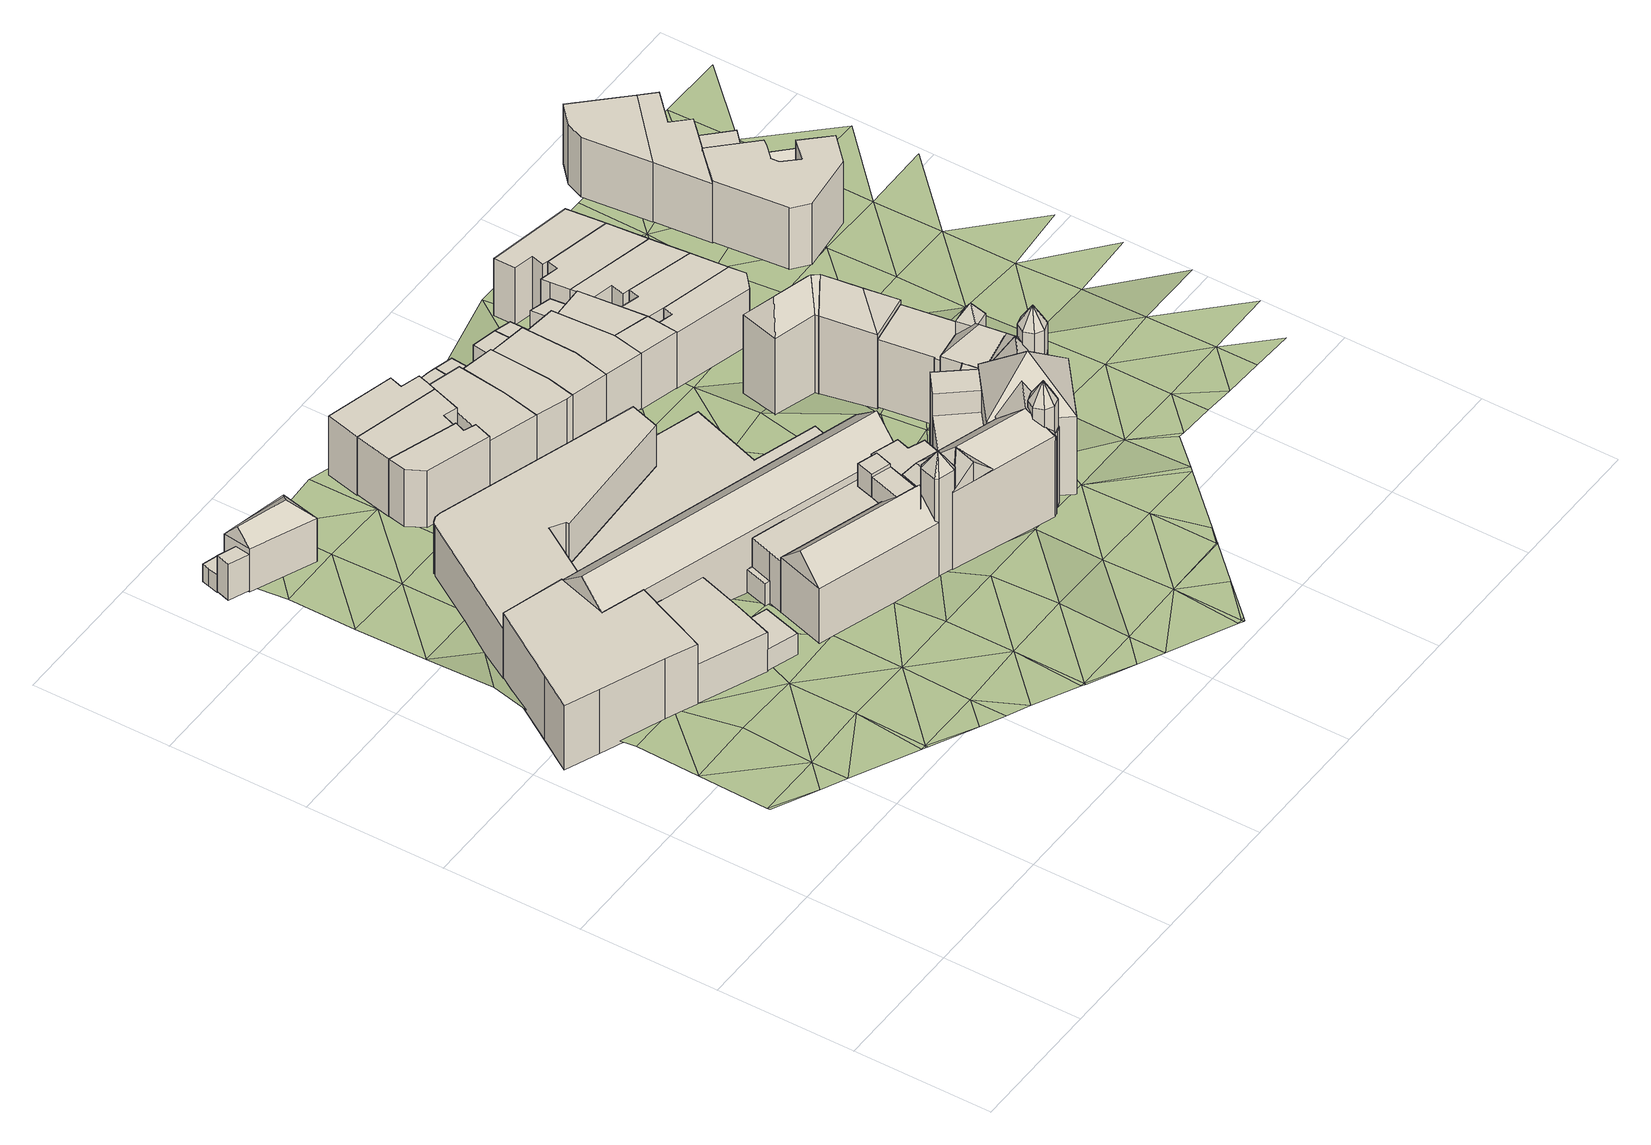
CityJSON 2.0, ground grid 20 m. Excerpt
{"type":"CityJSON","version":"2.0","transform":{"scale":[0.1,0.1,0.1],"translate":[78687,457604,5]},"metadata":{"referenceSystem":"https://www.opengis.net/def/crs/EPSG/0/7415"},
"CityObjects":{
"building1":{"type":"Building","children":["building1-1","building1-2","building1-3"]},
"building1-1":{"type":"BuildingPart","attributes":{"roofType":"1130","AbsoluteEavesHeight":14.44,"AbsoluteRidgeHeight":16.82,"RelativeEavesHeight":7.26,"RelativeRidgeHeight":9.64},"parents":["building1"],"geometry":[{"type":"Solid","lod":"2","boundaries":[[[[0,1,2,3]],[[1,4,5,2]],[[4,6,7,5]],[[6,0,3,7]],[[4,1,8]],[[0,6,9]],[[1,0,9,8]],[[6,4,8,9]],[[3,2,5,7]]]]}]},
"building1-2":{"type":"BuildingPart","attributes":{"roofType":"1000","AbsoluteEavesHeight":13.53,"AbsoluteRidgeHeight":13.53,"RelativeEavesHeight":6.08,"RelativeRidgeHeight":6.08},"parents":["building1"],"geometry":[{"type":"Solid","lod":"2","boundaries":[[[[10,11,12,13]],[[11,14,15,12]],[[14,16,17,15]],[[16,10,13,17]],[[16,14,11,10]],[[13,12,15,17]]]]}]},
"building1-3":{"type":"BuildingPart","attributes":{"roofType":"1000","AbsoluteEavesHeight":10.23,"AbsoluteRidgeHeight":10.23,"RelativeEavesHeight":2.91,"RelativeRidgeHeight":2.91},"parents":["building1"],"geometry":[{"type":"Solid","lod":"2","boundaries":[[[[18,19,20,21]],[[19,22,23,20]],[[22,24,25,23]],[[24,26,27,25]],[[26,18,21,27]],[[26,24,22,19,18]],[[21,20,23,25,27]]]]}]},
"building2":{"type":"Building","attributes":{"roofType":"1000","AbsoluteEavesHeight":12.28,"AbsoluteRidgeHeight":12.28,"RelativeEavesHeight":3.46,"RelativeRidgeHeight":3.46},"geometry":[{"type":"Solid","lod":"2","boundaries":[[[[28,29,30,31]],[[29,32,33,30]],[[32,34,35,33]],[[34,28,31,35]],[[34,32,29,28]],[[31,30,33,35]]]]}]},
"building3":{"type":"Building","children":["building3-1","building3-2","building3-3","building3-4","building3-5","building3-6","building3-7","building3-8","building3-9","building3-10","building3-11","building3-12","building3-13","building3-14","building3-15","building3-16","building3-17","building3-18","building3-19"]},
"building3-1":{"type":"BuildingPart","attributes":{"roofType":"1000","AbsoluteEavesHeight":8.95,"AbsoluteRidgeHeight":8.95,"RelativeEavesHeight":3.26,"RelativeRidgeHeight":3.26},"parents":["building3"],"geometry":[{"type":"Solid","lod":"2","boundaries":[[[[36,37,38,39]],[[37,40,41,38]],[[40,42,43,41]],[[42,44,45,43]],[[44,46,47,45]],[[46,48,49,47]],[[48,50,51,49]],[[50,52,53,51]],[[52,54,55,53]],[[54,56,57,55]],[[56,58,59,57]],[[58,60,61,59]],[[60,36,39,61]],[[60,58,56,54,52,50,48,46,44,42,40,37,36]],[[39,38,41,43,45,47,49,51,53,55,57,59,61]]]]}]},
"building3-2":{"type":"BuildingPart","attributes":{"roofType":"1030","AbsoluteEavesHeight":18.35,"AbsoluteRidgeHeight":21.8,"RelativeEavesHeight":11.68,"RelativeRidgeHeight":15.13},"parents":["building3"],"geometry":[{"type":"Solid","lod":"2","boundaries":[[[[62,63,64,65]],[[63,66,67,64]],[[66,68,69,67]],[[68,62,65,69]],[[66,63,70]],[[62,68,71]],[[63,62,71,70]],[[68,66,70,71]],[[65,64,67,69]]]]}]},
"building3-3":{"type":"BuildingPart","attributes":{"roofType":"1000","AbsoluteEavesHeight":15.75,"AbsoluteRidgeHeight":15.75,"RelativeEavesHeight":8.93,"RelativeRidgeHeight":8.93},"parents":["building3"],"geometry":[{"type":"Solid","lod":"2","boundaries":[[[[72,73,74,75]],[[73,76,77,74]],[[76,78,79,77]],[[78,80,81,79]],[[80,82,83,81]],[[82,84,85,83]],[[84,86,87,85]],[[86,88,89,87]],[[88,90,91,89]],[[90,92,93,91]],[[92,94,95,93]],[[94,72,75,95]],[[94,92,90,88,86,84,82,80,78,76,73,72]],[[75,74,77,79,81,83,85,87,89,91,93,95]]]]}]},
"building3-4":{"type":"BuildingPart","attributes":{"roofType":"1130","AbsoluteEavesHeight":21.45,"AbsoluteRidgeHeight":24.61,"RelativeEavesHeight":13.7,"RelativeRidgeHeight":16.86},"parents":["building3"],"geometry":[{"type":"Solid","lod":"2","boundaries":[[[[96,97,98,99]],[[97,100,101,98]],[[100,102,103,101]],[[102,96,99,103]],[[100,97,104]],[[96,102,105]],[[97,96,105,104]],[[102,100,104,105]],[[99,98,101,103]]]]}]},
"building3-5":{"type":"BuildingPart","attributes":{"roofType":"1000","AbsoluteEavesHeight":20.84,"AbsoluteRidgeHeight":20.84,"RelativeEavesHeight":12.61,"RelativeRidgeHeight":12.61},"parents":["building3"],"geometry":[{"type":"Solid","lod":"2","boundaries":[[[[106,107,108,109]],[[107,110,111,108]],[[110,112,113,111]],[[112,106,109,113]],[[112,110,107,106]],[[109,108,111,113]]]]}]},
"building3-6":{"type":"BuildingPart","attributes":{"roofType":"1000","AbsoluteEavesHeight":18.55,"AbsoluteRidgeHeight":18.55,"RelativeEavesHeight":10.77,"RelativeRidgeHeight":10.77},"parents":["building3"],"geometry":[{"type":"Solid","lod":"2","boundaries":[[[[114,115,116,117]],[[115,118,119,116]],[[118,120,121,119]],[[120,122,123,121]],[[122,124,125,123]],[[124,126,127,125]],[[126,128,129,127]],[[128,130,131,129]],[[130,114,117,131]],[[130,128,126,124,122,120,118,115,114]],[[117,116,119,121,123,125,127,129,131]]]]}]},
"building3-7":{"type":"BuildingPart","attributes":{"roofType":"1000","AbsoluteEavesHeight":15.15,"AbsoluteRidgeHeight":15.15,"RelativeEavesHeight":6.6,"RelativeRidgeHeight":6.6},"parents":["building3"],"geometry":[{"type":"Solid","lod":"2","boundaries":[[[[132,133,134,135]],[[133,136,137,134]],[[136,138,139,137]],[[138,140,141,139]],[[140,132,135,141]],[[140,138,136,133,132]],[[135,134,137,139,141]]]]}]},
"building3-8":{"type":"BuildingPart","attributes":{"roofType":"1000","AbsoluteEavesHeight":20.84,"AbsoluteRidgeHeight":20.84,"RelativeEavesHeight":12.69,"RelativeRidgeHeight":12.69},"parents":["building3"],"geometry":[{"type":"Solid","lod":"2","boundaries":[[[[142,143,144,145]],[[143,146,147,144]],[[146,148,149,147]],[[148,150,151,149]],[[150,152,153,151]],[[152,106,109,153]],[[106,142,145,109]],[[106,152,150,148,146,143,142]],[[145,144,147,149,151,153,109]]]]}]},
"building3-9":{"type":"BuildingPart","attributes":{"roofType":"1070","AbsoluteEavesHeight":24.86,"AbsoluteRidgeHeight":27.74,"RelativeEavesHeight":16.54,"RelativeRidgeHeight":19.43},"parents":["building3"],"geometry":[{"type":"Solid","lod":"2","boundaries":[[[[154,155,156,157]],[[155,158,159,156]],[[158,160,161,159]],[[160,162,163,161]],[[162,164,165,163]],[[164,166,167,165]],[[166,168,169,167]],[[168,154,157,169]],[[155,154,170]],[[158,155,170]],[[160,158,170]],[[162,160,170]],[[164,162,170]],[[166,164,170]],[[168,166,170]],[[154,168,170]],[[157,156,159,161,163,165,167,169]]]]}]},
"building3-10":{"type":"BuildingPart","attributes":{"roofType":"1010","AbsoluteEavesHeight":23.56,"AbsoluteRidgeHeight":24.61,"RelativeEavesHeight":2.11,"RelativeRidgeHeight":3.16},"parents":["building3"],"geometry":[{"type":"Solid","lod":"2","boundaries":[[[[171,172,173]],[[171,104,174,172]],[[104,173,174]],[[104,171,173]],[[173,172,174]]]]}]},
"building3-11":{"type":"BuildingPart","attributes":{"roofType":"1000","AbsoluteEavesHeight":16.2,"AbsoluteRidgeHeight":16.2,"RelativeEavesHeight":8.31,"RelativeRidgeHeight":8.31},"parents":["building3"],"geometry":[{"type":"Solid","lod":"2","boundaries":[[[[175,176,177,178]],[[176,179,180,177]],[[179,181,182,180]],[[181,183,184,182]],[[183,185,186,184]],[[185,187,188,186]],[[187,175,178,188]],[[187,185,183,181,179,176,175]],[[178,177,180,182,184,186,188]]]]}]},
"building3-12":{"type":"BuildingPart","attributes":{"roofType":"1010","AbsoluteEavesHeight":23.56,"AbsoluteRidgeHeight":24.61,"RelativeEavesHeight":2.11,"RelativeRidgeHeight":3.16},"parents":["building3"],"geometry":[{"type":"Solid","lod":"2","boundaries":[[[[104,171,172,174]],[[171,97,172]],[[104,174,97]],[[97,171,104]],[[174,172,97]]]]}]},
"building3-13":{"type":"BuildingPart","attributes":{"roofType":"1000","AbsoluteEavesHeight":17.1,"AbsoluteRidgeHeight":17.1,"RelativeEavesHeight":10.95,"RelativeRidgeHeight":10.95},"parents":["building3"],"geometry":[{"type":"Solid","lod":"2","boundaries":[[[[189,190,191,192]],[[190,193,194,191]],[[193,195,196,194]],[[195,197,198,196]],[[197,199,200,198]],[[199,201,202,200]],[[201,203,204,202]],[[203,189,192,204]],[[203,201,199,197,195,193,190,189]],[[192,191,194,196,198,200,202,204]]]]}]},
"building3-14":{"type":"BuildingPart","attributes":{"roofType":"1000","AbsoluteEavesHeight":12.34,"AbsoluteRidgeHeight":12.34,"RelativeEavesHeight":3.79,"RelativeRidgeHeight":3.79},"parents":["building3"],"geometry":[{"type":"Solid","lod":"2","boundaries":[[[[205,206,207,208]],[[206,209,210,207]],[[209,211,212,210]],[[211,205,208,212]],[[211,209,206,205]],[[208,207,210,212]]]]}]},
"building3-15":{"type":"BuildingPart","attributes":{"roofType":"1000","AbsoluteEavesHeight":20.89,"AbsoluteRidgeHeight":20.89,"RelativeEavesHeight":14.61,"RelativeRidgeHeight":14.61},"parents":["building3"],"geometry":[{"type":"Solid","lod":"2","boundaries":[[[[213,214,215,216]],[[214,217,218,215]],[[217,219,220,218]],[[219,213,216,220]],[[219,217,214,213]],[[216,215,218,220]]]]}]},
"building3-16":{"type":"BuildingPart","attributes":{"roofType":"1000","AbsoluteEavesHeight":20.5,"AbsoluteRidgeHeight":20.5,"RelativeEavesHeight":13.58,"RelativeRidgeHeight":13.58},"parents":["building3"],"geometry":[{"type":"Solid","lod":"2","boundaries":[[[[221,222,223,224]],[[222,225,226,223]],[[225,227,228,226]],[[227,221,224,228]],[[227,225,222,221]],[[224,223,226,228]]]]}]},
"building3-17":{"type":"BuildingPart","attributes":{"roofType":"1010","AbsoluteEavesHeight":21.07,"AbsoluteRidgeHeight":21.45,"RelativeEavesHeight":13.62,"RelativeRidgeHeight":14},"parents":["building3"],"geometry":[{"type":"Solid","lod":"2","boundaries":[[[[100,229,230,231]],[[229,232,233,230]],[[232,234,235,233]],[[234,100,231,235]],[[234,232,229,100]],[[231,230,233,235]]]]}]},
"building3-18":{"type":"BuildingPart","attributes":{"roofType":"1000","AbsoluteEavesHeight":20.02,"AbsoluteRidgeHeight":20.02,"RelativeEavesHeight":13.87,"RelativeRidgeHeight":13.87},"parents":["building3"],"geometry":[{"type":"Solid","lod":"2","boundaries":[[[[236,237,196,238]],[[237,239,240,196]],[[239,241,242,240]],[[241,243,244,242]],[[243,245,246,244]],[[245,236,238,246]],[[245,243,241,239,237,236]],[[238,196,240,242,244,246]]]]}]},
"building3-19":{"type":"BuildingPart","attributes":{"roofType":"1030","AbsoluteEavesHeight":17.74,"AbsoluteRidgeHeight":21.35,"RelativeEavesHeight":10.37,"RelativeRidgeHeight":13.98},"parents":["building3"],"geometry":[{"type":"Solid","lod":"2","boundaries":[[[[247,248,249,250]],[[248,251,252,249]],[[251,253,254,252]],[[253,247,250,254]],[[251,248,255]],[[247,253,256]],[[248,247,256,255]],[[253,251,255,256]],[[250,249,252,254]]]]}]},
"building4":{"type":"Building","attributes":{"roofType":"1000","AbsoluteEavesHeight":16.8,"AbsoluteRidgeHeight":16.8,"RelativeEavesHeight":9.54,"RelativeRidgeHeight":9.54},"geometry":[{"type":"Solid","lod":"2","boundaries":[[[[257,258,259,260]],[[258,261,262,259]],[[261,263,264,262]],[[263,265,266,264]],[[265,267,268,266]],[[267,269,270,268]],[[269,271,272,270]],[[271,257,260,272]],[[271,269,267,265,263,261,258,257]],[[260,259,262,264,266,268,270,272]]]]}]},
"building5":{"type":"Building","attributes":{"roofType":"1000","AbsoluteEavesHeight":16.8,"AbsoluteRidgeHeight":16.8,"RelativeEavesHeight":9.61,"RelativeRidgeHeight":9.61},"geometry":[{"type":"Solid","lod":"2","boundaries":[[[[273,274,275,276]],[[274,269,277,275]],[[269,267,278,277]],[[267,279,280,278]],[[279,281,282,280]],[[281,273,276,282]],[[281,279,267,269,274,273]],[[276,275,277,278,280,282]]]]}]},
"building6":{"type":"Building","attributes":{"roofType":"1000","AbsoluteEavesHeight":16.8,"AbsoluteRidgeHeight":16.8,"RelativeEavesHeight":9.76,"RelativeRidgeHeight":9.76},"geometry":[{"type":"Solid","lod":"2","boundaries":[[[[283,284,285,286]],[[284,287,288,285]],[[287,281,289,288]],[[281,279,290,289]],[[279,291,292,290]],[[291,293,294,292]],[[293,283,286,294]],[[293,291,279,281,287,284,283]],[[286,285,288,289,290,292,294]]]]}]},
"building7":{"type":"Building","children":["building7-1","building7-2"]},
"building7-1":{"type":"BuildingPart","attributes":{"roofType":"1000","AbsoluteEavesHeight":16.12,"AbsoluteRidgeHeight":16.12,"RelativeEavesHeight":9.03,"RelativeRidgeHeight":9.03},"parents":["building7"],"geometry":[{"type":"Solid","lod":"2","boundaries":[[[[295,296,297,298]],[[296,299,300,297]],[[299,301,302,300]],[[301,303,304,302]],[[303,295,298,304]],[[303,301,299,296,295]],[[298,297,300,302,304]]]]}]},
"building7-2":{"type":"BuildingPart","attributes":{"roofType":"1000","AbsoluteEavesHeight":13.43,"AbsoluteRidgeHeight":13.43,"RelativeEavesHeight":6.68,"RelativeRidgeHeight":6.68},"parents":["building7"],"geometry":[{"type":"Solid","lod":"2","boundaries":[[[[305,306,307,308]],[[306,309,310,307]],[[309,311,312,310]],[[311,313,314,312]],[[313,305,308,314]],[[313,311,309,306,305]],[[308,307,310,312,314]]]]}]},
"building8":{"type":"Building","children":["building8-1","building8-2"]},
"building8-1":{"type":"BuildingPart","attributes":{"roofType":"1000","AbsoluteEavesHeight":16.12,"AbsoluteRidgeHeight":16.12,"RelativeEavesHeight":9.08,"RelativeRidgeHeight":9.08},"parents":["building8"],"geometry":[{"type":"Solid","lod":"2","boundaries":[[[[315,316,317,318]],[[316,319,320,317]],[[319,296,321,320]],[[296,295,322,321]],[[295,323,324,322]],[[323,325,326,324]],[[325,327,328,326]],[[327,315,318,328]],[[327,325,323,295,296,319,316,315]],[[318,317,320,321,322,324,326,328]]]]}]},
"building8-2":{"type":"BuildingPart","attributes":{"roofType":"1010","AbsoluteEavesHeight":13.43,"AbsoluteRidgeHeight":13.43,"RelativeEavesHeight":6.7,"RelativeRidgeHeight":6.7},"parents":["building8"],"geometry":[{"type":"Solid","lod":"2","boundaries":[[[[329,311,330,331]],[[311,332,333,330]],[[332,334,335,333]],[[334,329,331,335]],[[334,332,311,329]],[[331,330,333,335]]]]}]},
"building9":{"type":"Building","children":["building9-1","building9-2"]},
"building9-1":{"type":"BuildingPart","attributes":{"roofType":"1000","AbsoluteEavesHeight":16.12,"AbsoluteRidgeHeight":16.12,"RelativeEavesHeight":9.12,"RelativeRidgeHeight":9.12},"parents":["building9"],"geometry":[{"type":"Solid","lod":"2","boundaries":[[[[336,337,338,339]],[[337,340,341,338]],[[340,316,317,341]],[[316,315,318,317]],[[315,327,328,318]],[[327,336,339,328]],[[327,315,316,340,337,336]],[[339,338,341,317,318,328]]]]}]},
"building9-2":{"type":"BuildingPart","attributes":{"roofType":"1000","AbsoluteEavesHeight":13.4,"AbsoluteRidgeHeight":13.4,"RelativeEavesHeight":6.64,"RelativeRidgeHeight":6.64},"parents":["building9"],"geometry":[{"type":"Solid","lod":"2","boundaries":[[[[342,343,344,345]],[[343,346,347,344]],[[346,348,349,347]],[[348,342,345,349]],[[348,346,343,342]],[[345,344,347,349]]]]}]},
"building10":{"type":"Building","children":["building10-1","building10-2"]},
"building10-1":{"type":"BuildingPart","attributes":{"roofType":"1000","AbsoluteEavesHeight":16.12,"AbsoluteRidgeHeight":16.12,"RelativeEavesHeight":9.23,"RelativeRidgeHeight":9.23},"parents":["building10"],"geometry":[{"type":"Solid","lod":"2","boundaries":[[[[350,351,352,353]],[[351,340,354,352]],[[340,337,355,354]],[[337,356,357,355]],[[356,358,359,357]],[[358,350,353,359]],[[358,356,337,340,351,350]],[[353,352,354,355,357,359]]]]}]},
"building10-2":{"type":"BuildingPart","attributes":{"roofType":"1000","AbsoluteEavesHeight":13.4,"AbsoluteRidgeHeight":13.4,"RelativeEavesHeight":6.6,"RelativeRidgeHeight":6.6},"parents":["building10"],"geometry":[{"type":"Solid","lod":"2","boundaries":[[[[348,360,361,349]],[[360,362,363,361]],[[362,364,365,363]],[[364,366,367,365]],[[366,348,349,367]],[[366,364,362,360,348]],[[349,361,363,365,367]]]]}]},
"building11":{"type":"Building","children":["building11-1","building11-2","building11-3"]},
"building11-1":{"type":"BuildingPart","attributes":{"roofType":"1010","AbsoluteEavesHeight":16.12,"AbsoluteRidgeHeight":16.12,"RelativeEavesHeight":9.44,"RelativeRidgeHeight":9.44},"parents":["building11"],"geometry":[{"type":"Solid","lod":"2","boundaries":[[[[368,369,370,371]],[[369,350,372,370]],[[350,373,374,372]],[[373,368,371,374]],[[373,350,369,368]],[[371,370,372,374]]]]}]},
"building11-2":{"type":"BuildingPart","attributes":{"roofType":"1000","AbsoluteEavesHeight":13.16,"AbsoluteRidgeHeight":13.16,"RelativeEavesHeight":6.49,"RelativeRidgeHeight":6.49},"parents":["building11"],"geometry":[{"type":"Solid","lod":"2","boundaries":[[[[375,376,377,371]],[[376,378,379,377]],[[378,380,381,379]],[[380,375,371,381]],[[380,378,376,375]],[[371,377,379,381]]]]}]},
"building11-3":{"type":"BuildingPart","attributes":{"roofType":"1010","AbsoluteEavesHeight":16.12,"AbsoluteRidgeHeight":16.12,"RelativeEavesHeight":9.4,"RelativeRidgeHeight":9.4},"parents":["building11"],"geometry":[{"type":"Solid","lod":"2","boundaries":[[[[382,351,383,384]],[[351,350,372,383]],[[350,369,370,372]],[[369,382,384,370]],[[369,350,351,382]],[[384,383,372,370]]]]}]},
"building12":{"type":"Building","children":["building12-1","building12-2","building12-3","building12-4","building12-5","building12-6","building12-7","building12-8","building12-9","building12-10","building12-11","building12-12","building12-13","building12-14","building12-15","building12-16","building12-17","building12-18","building12-19","building12-20"]},
"building12-1":{"type":"BuildingPart","attributes":{"roofType":"1000","AbsoluteEavesHeight":18.96,"AbsoluteRidgeHeight":18.96,"RelativeEavesHeight":11.24,"RelativeRidgeHeight":11.24},"parents":["building12"],"geometry":[{"type":"Solid","lod":"2","boundaries":[[[[385,386,387,388]],[[386,389,390,387]],[[389,391,392,390]],[[391,393,394,392]],[[393,395,396,394]],[[395,385,388,396]],[[395,393,391,389,386,385]],[[388,387,390,392,394,396]]]]}]},
"building12-2":{"type":"BuildingPart","attributes":{"roofType":"1000","AbsoluteEavesHeight":19.75,"AbsoluteRidgeHeight":19.75,"RelativeEavesHeight":11.88,"RelativeRidgeHeight":11.88},"parents":["building12"],"geometry":[{"type":"Solid","lod":"2","boundaries":[[[[397,398,399,400]],[[398,401,402,399]],[[401,397,400,402]],[[401,398,397]],[[400,399,402]]]]}]},
"building12-3":{"type":"BuildingPart","attributes":{"roofType":"1000","AbsoluteEavesHeight":20.04,"AbsoluteRidgeHeight":20.04,"RelativeEavesHeight":12.15,"RelativeRidgeHeight":12.15},"parents":["building12"],"geometry":[{"type":"Solid","lod":"2","boundaries":[[[[403,404,405,406]],[[404,407,408,405]],[[407,409,410,408]],[[409,403,406,410]],[[409,407,404,403]],[[406,405,408,410]]]]}]},
"building12-4":{"type":"BuildingPart","attributes":{"roofType":"1000","AbsoluteEavesHeight":16.44,"AbsoluteRidgeHeight":16.44,"RelativeEavesHeight":8.5,"RelativeRidgeHeight":8.5},"parents":["building12"],"geometry":[{"type":"Solid","lod":"2","boundaries":[[[[411,412,413,180]],[[412,414,406,413]],[[414,415,410,406]],[[415,411,180,410]],[[415,414,412,411]],[[180,413,406,410]]]]}]},
"building12-5":{"type":"BuildingPart","attributes":{"roofType":"1120","AbsoluteEavesHeight":20.84,"AbsoluteRidgeHeight":27.31,"RelativeEavesHeight":13.06,"RelativeRidgeHeight":19.53},"parents":["building12"],"geometry":[{"type":"Solid","lod":"2","boundaries":[[[[416,417,418,419]],[[417,420,421,418]],[[420,422,423,421]],[[422,416,419,423]],[[417,416,424]],[[420,417,424]],[[422,420,424]],[[416,422,424]],[[419,418,421,423]]]]}]},
"building12-6":{"type":"BuildingPart","attributes":{"roofType":"1070","AbsoluteEavesHeight":25.59,"AbsoluteRidgeHeight":28.6,"RelativeEavesHeight":4.75,"RelativeRidgeHeight":7.75},"parents":["building12"],"geometry":[{"type":"Solid","lod":"2","boundaries":[[[[425,426,427,428]],[[426,429,430,427]],[[429,431,432,430]],[[431,433,434,432]],[[433,435,436,434]],[[435,437,438,436]],[[437,439,440,438]],[[439,425,428,440]],[[426,425,441]],[[429,426,441]],[[431,429,441]],[[433,431,441]],[[435,433,441]],[[437,435,441]],[[439,437,441]],[[425,439,441]],[[428,427,430,432,434,436,438,440]]]]}]},
"building12-7":{"type":"BuildingPart","attributes":{"roofType":"1130","AbsoluteEavesHeight":19.75,"AbsoluteRidgeHeight":23.35,"RelativeEavesHeight":12.1,"RelativeRidgeHeight":15.7},"parents":["building12"],"geometry":[{"type":"Solid","lod":"2","boundaries":[[[[442,443,444,445]],[[443,446,447,444]],[[446,448,449,447]],[[448,442,445,449]],[[446,443,450]],[[442,448,451]],[[443,442,451,450]],[[448,446,450,451]],[[445,444,447,449]]]]}]},
"building12-8":{"type":"BuildingPart","attributes":{"roofType":"1130","AbsoluteEavesHeight":21.45,"AbsoluteRidgeHeight":24.61,"RelativeEavesHeight":13.38,"RelativeRidgeHeight":16.54},"parents":["building12"],"geometry":[{"type":"Solid","lod":"2","boundaries":[[[[102,452,453,454]],[[452,455,456,453]],[[455,96,457,456]],[[96,102,454,457]],[[455,452,458]],[[102,96,105]],[[452,102,105,458]],[[96,455,458,105]],[[454,453,456,457]]]]}]},
"building12-9":{"type":"BuildingPart","attributes":{"roofType":"1070","AbsoluteEavesHeight":25.39,"AbsoluteRidgeHeight":28.6,"RelativeEavesHeight":4.54,"RelativeRidgeHeight":7.75},"parents":["building12"],"geometry":[{"type":"Solid","lod":"2","boundaries":[[[[459,460,461,462]],[[460,463,464,461]],[[463,465,466,464]],[[465,467,468,466]],[[467,469,470,468]],[[469,471,472,470]],[[471,473,474,472]],[[473,459,462,474]],[[460,459,475]],[[463,460,475]],[[465,463,475]],[[467,465,475]],[[469,467,475]],[[471,469,475]],[[473,471,475]],[[459,473,475]],[[462,461,464,466,468,470,472,474]]]]}]},
"building12-10":{"type":"BuildingPart","attributes":{"roofType":"1010","AbsoluteEavesHeight":22.55,"AbsoluteRidgeHeight":24.57,"RelativeEavesHeight":2.81,"RelativeRidgeHeight":4.82},"parents":["building12"],"geometry":[{"type":"Solid","lod":"2","boundaries":[[[[397,476,477,478]],[[476,479,480,477]],[[479,397,478,480]],[[479,476,397]],[[478,477,480]]]]}]},
"building12-11":{"type":"BuildingPart","attributes":{"roofType":"1010","AbsoluteEavesHeight":22.96,"AbsoluteRidgeHeight":24.57,"RelativeEavesHeight":3.21,"RelativeRidgeHeight":4.82},"parents":["building12"],"geometry":[{"type":"Solid","lod":"2","boundaries":[[[[479,481,482,483]],[[481,397,484,482]],[[397,479,483,484]],[[397,481,479]],[[483,482,484]]]]}]},
"building12-12":{"type":"BuildingPart","attributes":{"roofType":"1000","AbsoluteEavesHeight":10.9,"AbsoluteRidgeHeight":10.9,"RelativeEavesHeight":3.07,"RelativeRidgeHeight":3.07},"parents":["building12"],"geometry":[{"type":"Solid","lod":"2","boundaries":[[[[485,486,487,488]],[[486,489,490,487]],[[489,491,492,490]],[[491,493,494,492]],[[493,495,496,494]],[[495,485,488,496]],[[495,493,491,489,486,485]],[[488,487,490,492,494,496]]]]}]},
"building12-13":{"type":"BuildingPart","attributes":{"roofType":"1130","AbsoluteEavesHeight":19.71,"AbsoluteRidgeHeight":23.24,"RelativeEavesHeight":13,"RelativeRidgeHeight":16.53},"parents":["building12"],"geometry":[{"type":"Solid","lod":"2","boundaries":[[[[497,498,499,500]],[[498,501,502,499]],[[501,503,504,502]],[[503,497,500,504]],[[501,498,505]],[[497,503,506]],[[498,497,506,505]],[[503,501,505,506]],[[500,499,502,504]]]]}]},
"building12-14":{"type":"BuildingPart","attributes":{"roofType":"1120","AbsoluteEavesHeight":21.87,"AbsoluteRidgeHeight":24.3,"RelativeEavesHeight":2.13,"RelativeRidgeHeight":4.55},"parents":["building12"],"geometry":[{"type":"Solid","lod":"2","boundaries":[[[[507,508,509,510]],[[508,511,446,509]],[[511,512,513,446]],[[512,507,510,513]],[[508,507,514]],[[511,508,514]],[[512,511,514]],[[507,512,514]],[[510,509,446,513]]]]}]},
"building12-15":{"type":"BuildingPart","attributes":{"roofType":"1130","AbsoluteEavesHeight":19.71,"AbsoluteRidgeHeight":23.24,"RelativeEavesHeight":13,"RelativeRidgeHeight":16.53},"parents":["building12"],"geometry":[{"type":"Solid","lod":"2","boundaries":[[[[515,516,517,518]],[[516,519,520,517]],[[519,521,522,520]],[[521,515,518,522]],[[519,516,523]],[[515,521,524]],[[516,515,524,523]],[[521,519,523,524]],[[518,517,520,522]]]]}]},
"building12-16":{"type":"BuildingPart","attributes":{"roofType":"1010","AbsoluteEavesHeight":23.76,"AbsoluteRidgeHeight":24.57,"RelativeEavesHeight":1.53,"RelativeRidgeHeight":2.34},"parents":["building12"],"geometry":[{"type":"Solid","lod":"2","boundaries":[[[[476,451,525,526]],[[451,479,527,525]],[[479,476,526,527]],[[479,451,476]],[[526,525,527]]]]}]},
"building12-17":{"type":"BuildingPart","attributes":{"roofType":"1010","AbsoluteEavesHeight":22.92,"AbsoluteRidgeHeight":24.57,"RelativeEavesHeight":2.08,"RelativeRidgeHeight":3.72},"parents":["building12"],"geometry":[{"type":"Solid","lod":"2","boundaries":[[[[479,451,528,483]],[[451,529,528]],[[479,483,529]],[[529,451,479]],[[483,528,529]]]]}]},
"building12-18":{"type":"BuildingPart","attributes":{"roofType":"1010","AbsoluteEavesHeight":23.33,"AbsoluteRidgeHeight":24.57,"RelativeEavesHeight":2.48,"RelativeRidgeHeight":3.72},"parents":["building12"],"geometry":[{"type":"Solid","lod":"2","boundaries":[[[[481,482,529]],[[481,479,483,482]],[[479,529,483]],[[479,481,529]],[[529,482,483]]]]}]},
"building12-19":{"type":"BuildingPart","attributes":{"roofType":"1000","AbsoluteEavesHeight":20.84,"AbsoluteRidgeHeight":20.84,"RelativeEavesHeight":13.15,"RelativeRidgeHeight":13.15},"parents":["building12"],"geometry":[{"type":"Solid","lod":"2","boundaries":[[[[530,531,532,533]],[[531,534,535,532]],[[534,536,537,535]],[[536,538,539,537]],[[538,540,541,539]],[[540,436,542,541]],[[436,543,544,542]],[[543,545,546,544]],[[545,530,533,546]],[[545,543,436,540,538,536,534,531,530]],[[533,532,535,537,539,541,542,544,546]]]]}]},
"building12-20":{"type":"BuildingPart","attributes":{"roofType":"1030","AbsoluteEavesHeight":19.71,"AbsoluteRidgeHeight":23.24,"RelativeEavesHeight":13,"RelativeRidgeHeight":16.53},"parents":["building12"],"geometry":[{"type":"Solid","lod":"2","boundaries":[[[[503,515,518,504]],[[515,521,522,518]],[[521,497,500,522]],[[497,503,504,500]],[[521,515,524]],[[503,497,506]],[[515,503,506,524]],[[497,521,524,506]],[[504,518,522,500]]]]}]},
"building13":{"type":"Building","attributes":{"roofType":"1000","AbsoluteEavesHeight":15.9,"AbsoluteRidgeHeight":15.9,"RelativeEavesHeight":9.28,"RelativeRidgeHeight":9.28},"geometry":[{"type":"Solid","lod":"2","boundaries":[[[[547,548,549,550]],[[548,551,552,549]],[[551,553,554,552]],[[553,555,556,554]],[[555,557,558,556]],[[557,559,560,558]],[[559,547,550,560]],[[559,557,555,553,551,548,547]],[[550,549,552,554,556,558,560]]]]}]},
"building14":{"type":"Building","attributes":{"roofType":"1000","AbsoluteEavesHeight":15.9,"AbsoluteRidgeHeight":15.9,"RelativeEavesHeight":9.35,"RelativeRidgeHeight":9.35},"geometry":[{"type":"Solid","lod":"2","boundaries":[[[[559,557,558,560]],[[557,561,562,558]],[[561,563,564,562]],[[563,565,566,564]],[[565,567,568,566]],[[567,569,570,568]],[[569,559,560,570]],[[569,567,565,563,561,557,559]],[[560,558,562,564,566,568,570]]]]}]},
"building15":{"type":"Building","attributes":{"roofType":"1000","AbsoluteEavesHeight":15.9,"AbsoluteRidgeHeight":15.9,"RelativeEavesHeight":9.4,"RelativeRidgeHeight":9.4},"geometry":[{"type":"Solid","lod":"2","boundaries":[[[[569,567,571,572]],[[567,573,574,571]],[[573,575,576,574]],[[575,577,578,576]],[[577,579,580,578]],[[579,581,582,580]],[[581,569,572,582]],[[581,579,577,575,573,567,569]],[[572,571,574,576,578,580,582]]]]}]},
"building16":{"type":"Building","attributes":{"roofType":"1000","AbsoluteEavesHeight":15.9,"AbsoluteRidgeHeight":15.9,"RelativeEavesHeight":9.45,"RelativeRidgeHeight":9.45},"geometry":[{"type":"Solid","lod":"2","boundaries":[[[[581,579,580,582]],[[579,583,584,580]],[[583,585,586,584]],[[585,587,588,586]],[[587,589,590,588]],[[589,591,592,590]],[[591,581,582,592]],[[591,589,587,585,583,579,581]],[[582,580,584,586,588,590,592]]]]}]},
"building17":{"type":"Building","attributes":{"roofType":"1000","AbsoluteEavesHeight":15.9,"AbsoluteRidgeHeight":15.9,"RelativeEavesHeight":9.47,"RelativeRidgeHeight":9.47},"geometry":[{"type":"Solid","lod":"2","boundaries":[[[[591,589,593,594]],[[589,595,596,593]],[[595,597,598,596]],[[597,599,600,598]],[[599,601,602,600]],[[601,603,604,602]],[[603,591,594,604]],[[603,601,599,597,595,589,591]],[[594,593,596,598,600,602,604]]]]}]},
"building18":{"type":"Building","children":["building18-1","building18-2","building18-3"]},
"building18-1":{"type":"BuildingPart","attributes":{"roofType":"1000","AbsoluteEavesHeight":7.09,"AbsoluteRidgeHeight":7.09,"RelativeEavesHeight":0.616,"RelativeRidgeHeight":0.616},"parents":["building18"],"geometry":[{"type":"Solid","lod":"2","boundaries":[[[[605,606,607,608]],[[606,609,610,607]],[[609,611,612,610]],[[611,605,608,612]],[[611,609,606,605]],[[608,607,610,612]]]]}]},
"building18-2":{"type":"BuildingPart","attributes":{"roofType":"1000","AbsoluteEavesHeight":11.48,"AbsoluteRidgeHeight":11.48,"RelativeEavesHeight":5.03,"RelativeRidgeHeight":5.03},"parents":["building18"],"geometry":[{"type":"Solid","lod":"2","boundaries":[[[[613,614,608,615]],[[614,616,617,608]],[[616,618,619,617]],[[618,613,615,619]],[[618,616,614,613]],[[615,608,617,619]]]]}]},
"building18-3":{"type":"BuildingPart","attributes":{"roofType":"1000","AbsoluteEavesHeight":16.7,"AbsoluteRidgeHeight":16.7,"RelativeEavesHeight":10.25,"RelativeRidgeHeight":10.25},"parents":["building18"],"geometry":[{"type":"Solid","lod":"2","boundaries":[[[[620,621,622,623]],[[621,624,625,622]],[[624,626,627,625]],[[626,628,629,627]],[[628,630,631,629]],[[630,632,633,631]],[[632,634,635,633]],[[634,636,637,635]],[[636,638,639,637]],[[638,640,641,639]],[[640,642,617,641]],[[642,643,644,617]],[[643,620,623,644]],[[643,642,640,638,636,634,632,630,628,626,624,621,620]],[[623,622,625,627,629,631,633,635,637,639,641,617,644]]]]}]},
"building19":{"type":"Building","attributes":{"roofType":"1000","AbsoluteEavesHeight":16.18,"AbsoluteRidgeHeight":16.18,"RelativeEavesHeight":9.83,"RelativeRidgeHeight":9.83},"geometry":[{"type":"Solid","lod":"2","boundaries":[[[[645,646,647,648]],[[646,649,650,647]],[[649,651,652,650]],[[651,653,654,652]],[[653,645,648,654]],[[653,651,649,646,645]],[[648,647,650,652,654]]]]}]},
"building20":{"type":"Building","children":["building20-1","building20-2","building20-3"]},
"building20-1":{"type":"BuildingPart","attributes":{"roofType":"1000","AbsoluteEavesHeight":9.78,"AbsoluteRidgeHeight":9.78,"RelativeEavesHeight":3.32,"RelativeRidgeHeight":3.32},"parents":["building20"],"geometry":[{"type":"Solid","lod":"2","boundaries":[[[[655,656,657,658]],[[656,659,660,657]],[[659,661,662,660]],[[661,663,664,662]],[[663,665,666,664]],[[665,655,658,666]],[[665,663,661,659,656,655]],[[658,657,660,662,664,666]]]]}]},
"building20-2":{"type":"BuildingPart","attributes":{"roofType":"1000","AbsoluteEavesHeight":9.28,"AbsoluteRidgeHeight":9.28,"RelativeEavesHeight":2.78,"RelativeRidgeHeight":2.78},"parents":["building20"],"geometry":[{"type":"Solid","lod":"2","boundaries":[[[[667,668,669,660]],[[668,670,671,669]],[[670,672,662,671]],[[672,667,660,662]],[[672,670,668,667]],[[660,669,671,662]]]]}]},
"building20-3":{"type":"BuildingPart","attributes":{"roofType":"1000","AbsoluteEavesHeight":16.18,"AbsoluteRidgeHeight":16.18,"RelativeEavesHeight":9.79,"RelativeRidgeHeight":9.79},"parents":["building20"],"geometry":[{"type":"Solid","lod":"2","boundaries":[[[[673,674,675,676]],[[674,677,678,675]],[[677,679,680,678]],[[679,645,681,680]],[[645,653,682,681]],[[653,683,684,682]],[[683,673,676,684]],[[683,653,645,679,677,674,673]],[[676,675,678,680,681,682,684]]]]}]},
"building21":{"type":"Building","children":["building21-1","building21-2"]},
"building21-1":{"type":"BuildingPart","attributes":{"roofType":"1000","AbsoluteEavesHeight":9.28,"AbsoluteRidgeHeight":9.28,"RelativeEavesHeight":2.79,"RelativeRidgeHeight":2.79},"parents":["building21"],"geometry":[{"type":"Solid","lod":"2","boundaries":[[[[685,686,687,688]],[[686,689,690,687]],[[689,691,692,690]],[[691,685,688,692]],[[691,689,686,685]],[[688,687,690,692]]]]}]},
"building21-2":{"type":"BuildingPart","attributes":{"roofType":"1130","AbsoluteEavesHeight":10.43,"AbsoluteRidgeHeight":12.72,"RelativeEavesHeight":3.96,"RelativeRidgeHeight":6.25},"parents":["building21"],"geometry":[{"type":"Solid","lod":"2","boundaries":[[[[693,694,695,688]],[[694,696,697,695]],[[696,698,612,697]],[[698,693,688,612]],[[696,694,699]],[[693,698,700]],[[694,693,700,699]],[[698,696,699,700]],[[688,695,697,612]]]]}]},
"terrain1":{"type":"TINRelief","geometry":[{"type":"CompositeSurface","lod":"2","boundaries":[[[701,702,703]],[[704,702,705]],[[701,705,702]],[[706,704,707]],[[701,708,705]],[[704,705,709]],[[710,706,707]],[[704,709,707]],[[711,705,708]],[[712,713,710]],[[712,710,707]],[[708,714,711]],[[709,705,715]],[[716,713,712]],[[707,709,715]],[[717,718,714]],[[717,719,718]],[[705,711,715]],[[714,718,711]],[[720,718,719]],[[716,712,721]],[[722,716,723]],[[720,724,718]],[[711,718,725]],[[707,715,726]],[[716,721,723]],[[712,707,727]],[[728,722,729]],[[715,711,725]],[[718,724,725]],[[720,730,724]],[[722,723,729]],[[731,728,732]],[[721,712,727]],[[707,726,727]],[[733,724,730]],[[715,725,734]],[[728,729,732]],[[726,715,734]],[[723,721,735]],[[724,733,736]],[[725,724,736]],[[733,737,736]],[[726,734,738]],[[729,723,739]],[[740,741,737]],[[740,742,741]],[[726,738,727]],[[734,725,743]],[[737,741,736]],[[732,729,739]],[[723,735,739]],[[725,736,744]],[[745,741,742]],[[721,727,746]],[[735,721,746]],[[738,734,743]],[[725,744,743]],[[745,747,741]],[[736,741,748]],[[732,739,749]],[[741,747,748]],[[739,735,750]],[[745,751,747]],[[744,736,752]],[[743,744,753]],[[727,738,754]],[[735,746,750]],[[736,748,752]],[[738,743,755]],[[727,756,746]],[[744,752,753]],[[749,739,757]],[[758,747,751]],[[739,750,759]],[[751,760,758]],[[748,747,761]],[[743,753,755]],[[750,746,762]],[[727,754,756]],[[739,759,757]],[[763,764,760]],[[763,765,764]],[[764,765,766]],[[738,755,754]],[[747,758,761]],[[760,764,758]],[[759,750,762]],[[746,756,762]],[[752,748,767]],[[753,752,767]],[[768,764,766]],[[758,764,768]],[[748,761,767]],[[753,769,755]],[[753,767,769]],[[759,762,770]],[[757,759,771]],[[762,756,772]],[[773,758,768]],[[756,754,774]],[[761,758,775]],[[759,770,771]],[[758,773,776]],[[756,774,772]],[[754,755,777]],[[758,776,775]],[[767,761,778]],[[755,769,779]],[[770,762,780]],[[774,754,777]],[[755,779,777]],[[762,772,780]],[[773,781,776]],[[776,781,782]],[[761,775,778]],[[783,776,782]],[[769,767,784]],[[776,783,775]],[[771,770,785]],[[774,777,786]],[[779,769,787]],[[772,774,788]],[[767,778,784]],[[770,780,785]],[[777,779,789]],[[775,783,790]],[[774,786,788]],[[769,784,787]],[[786,777,789]],[[778,775,790]],[[780,772,791]],[[779,787,789]],[[772,788,791]],[[771,785,792]],[[790,793,778]],[[784,778,794]],[[785,780,795]],[[778,793,794]],[[788,786,796]],[[786,789,796]],[[780,791,795]],[[787,784,797]],[[785,795,792]],[[784,794,797]],[[791,788,798]],[[789,787,799]],[[800,794,793]],[[788,796,798]],[[787,797,801]],[[796,789,799]],[[800,802,794]],[[787,801,799]],[[795,791,803]],[[791,798,804]],[[802,805,794]],[[797,794,806]],[[792,795,807]],[[791,804,803]],[[798,796,808]],[[802,809,805]],[[796,799,808]],[[794,805,806]],[[801,797,810]],[[795,803,807]],[[811,805,809]],[[804,798,812]],[[797,806,810]],[[798,808,813]],[[799,801,814]],[[798,813,812]],[[808,799,814]],[[801,810,814]],[[803,804,815]],[[811,816,805]],[[806,805,816]],[[807,803,815]],[[804,812,815]],[[811,817,816]],[[810,806,818]],[[813,808,819]],[[808,814,820]],[[806,816,818]],[[812,813,819]],[[808,820,819]],[[807,815,821]],[[822,816,817]],[[814,810,823]],[[810,818,824]],[[815,812,825]],[[810,824,823]],[[812,819,825]],[[818,816,826]],[[820,814,827]],[[821,815,828]],[[814,823,827]],[[824,818,829]],[[819,820,830]],[[815,825,831]],[[820,827,830]],[[815,831,828]],[[823,824,832]],[[825,819,833]],[[819,830,833]],[[827,823,834]],[[831,825,835]],[[825,833,835]],[[830,827,836]],[[828,831,837]],[[831,835,837]],[[833,830,838]],[[835,833,838]],[[837,835,839]]]}]}
},
"vertices":[
[75,1100,94],[173,1077,94],[173,1077,22],[75,1100,22],[160,1020,94],[160,1020,22],[69,1059,94],[69,1059,22],[145,1056,118],[72,1079,118],
[69,1059,85],[40,1071,85],[40,1071,25],[69,1059,25],[46,1091,85],[46,1091,25],[72,1081,85],[72,1081,25],
[46,1091,52],[50,1106,52],[50,1106,23],[46,1091,23],[53,1117,52],[53,1117,23],[76,1110,52],[76,1110,23],[72,1081,52],[72,1081,23],
[328,428,73],[284,443,73],[284,443,38],[328,428,38],[303,497,73],[303,497,38],[344,484,73],[344,484,38],
[289,766,39],[309,754,39],[309,754,7],[289,766,7],[309,749,39],[309,749,7],[515,757,39],[515,757,7],[528,799,39],[528,799,7],[529,798,39],[529,798,7],[625,768,39],[625,768,7],[590,663,39],[590,663,7],[682,634,39],[682,634,7],[668,592,39],[668,592,7],[576,622,39],[576,622,7],[560,573,39],[560,573,7],[231,675,39],[231,675,7],
[196,686,133],[642,548,133],[642,548,17],[196,686,17],[617,471,133],[617,471,17],[173,612,133],[173,612,17],[630,510,168],[184,649,168],
[106,713,107],[216,884,107],[216,884,18],[106,713,18],[222,890,107],[222,890,18],[230,893,107],[230,893,18],[239,892,107],[239,892,18],[431,830,107],[431,830,18],[528,799,107],[528,799,18],[515,757,107],[515,757,18],[309,749,107],[309,749,18],[309,754,107],[309,754,18],[289,766,107],[289,766,18],[231,675,107],[231,675,18],
[715,305,164],[561,354,164],[561,354,28],[715,305,28],[582,421,164],[582,421,28],[701,383,164],[701,383,28],[603,377,196],[708,344,196],
[722,311,158],[720,306,158],[720,306,32],[722,311,32],[718,305,158],[718,305,32],[715,305,158],[715,305,32],
[145,502,135],[56,539,135],[56,539,28],[145,502,28],[7,559,135],[7,559,28],[39,608,135],[39,608,28],[106,713,135],[106,713,28],[196,686,135],[196,686,28],[173,612,135],[173,612,28],[235,592,135],[235,592,28],[189,483,135],[189,483,28],
[235,592,101],[324,564,101],[324,564,36],[235,592,36],[303,497,101],[303,497,36],[284,443,101],[284,443,36],[189,483,101],[189,483,36],
[744,331,158],[745,329,158],[745,329,32],[744,331,32],[743,322,158],[743,322,32],[743,321,158],[743,321,32],[737,314,158],[737,314,32],[729,311,158],[729,311,32],
[538,365,199],[545,390,199],[545,390,33],[538,365,33],[550,393,199],[550,393,33],[575,385,199],[575,385,33],[577,380,199],[577,380,33],[570,356,199],[570,356,33],[565,354,199],[565,354,33],[541,361,199],[541,361,33],[558,373,227],
[593,344,196],[593,344,164],[624,335,164],[603,377,164],
[658,432,112],[661,435,112],[661,435,29],[658,432,29],[695,392,112],[695,392,29],[702,384,112],[702,384,29],[701,383,112],[701,383,29],[623,408,112],[623,408,29],[634,443,112],[634,443,29],
[382,488,121],[388,508,121],[388,508,11],[382,488,11],[398,540,121],[398,540,11],[578,484,121],[578,484,11],[575,474,121],[575,474,11],[546,483,121],[546,483,11],[539,458,121],[539,458,11],[533,440,121],[533,440,11],
[388,508,73],[381,510,73],[381,510,36],[388,508,36],[390,543,73],[390,543,36],[398,540,73],[398,540,36],
[575,474,159],[567,449,159],[567,449,13],[575,474,13],[539,458,159],[539,458,13],[546,483,159],[546,483,13],
[551,396,155],[523,405,155],[523,405,19],[551,396,19],[539,458,155],[539,458,19],[567,449,155],[567,449,19],
[571,386,164],[571,386,24],[582,421,24],[550,393,157],[550,393,24],[561,428,157],[561,428,24],
[561,428,150],[578,484,150],[561,428,11],[617,471,150],[617,471,11],[611,452,150],[611,452,11],[634,443,150],[634,443,11],[623,408,150],[623,408,11],
[540,361,127],[361,418,127],[361,418,24],[540,361,24],[382,488,127],[382,488,24],[562,431,127],[562,431,24],[372,453,164],[551,396,164],
[369,943,118],[386,936,118],[386,936,23],[369,943,23],[377,910,118],[377,910,23],[284,940,118],[284,940,23],[270,965,118],[270,965,23],[276,991,118],[276,991,23],[371,959,118],[371,959,23],[375,958,118],[375,958,23],
[398,971,118],[378,978,118],[378,978,22],[398,971,22],[371,959,22],[276,991,22],[288,1045,118],[288,1045,22],[412,1013,118],[412,1013,22],
[393,1050,118],[421,1042,118],[421,1042,20],[393,1050,20],[417,1028,118],[417,1028,20],[412,1013,20],[288,1045,20],[300,1095,118],[300,1095,20],[399,1069,118],[399,1069,20],
[459,942,111],[447,887,111],[447,887,21],[459,942,21],[377,910,111],[377,910,21],[417,1028,111],[417,1028,21],[468,1014,111],[468,1014,21],
[431,1024,84],[443,1059,84],[443,1059,18],[431,1024,18],[463,1056,84],[463,1056,18],[474,1053,84],[474,1053,18],[468,1014,84],[468,1014,18],
[510,911,111],[501,870,111],[501,870,20],[510,911,20],[492,872,111],[492,872,20],[447,887,20],[459,942,20],[468,1008,111],[468,1008,20],[515,999,111],[515,999,20],[515,996,111],[515,996,20],
[468,1008,84],[474,1053,17],[468,1008,17],[500,1046,84],[500,1046,17],[496,1002,84],[496,1002,17],
[569,988,111],[567,909,111],[567,909,20],[569,988,20],[555,856,111],[555,856,20],
[569,988,84],[528,994,84],[528,994,18],[569,988,18],[534,1037,84],[534,1037,18],[570,1029,84],[570,1029,18],
[619,886,111],[610,841,111],[610,841,19],[619,886,19],[555,856,19],[567,909,19],[569,980,111],[569,980,19],[614,975,111],[614,975,19],
[577,1027,84],[577,1027,18],[594,1022,84],[594,1022,18],[594,977,84],[594,977,18],[569,980,84],[569,980,18],
[661,968,111],[670,871,111],[670,871,17],[661,968,17],[619,886,17],[614,966,111],[614,966,17],
[661,968,82],[630,967,82],[630,967,17],[626,1014,82],[626,1014,17],[657,1005,82],[657,1005,17],
[666,826,111],[610,841,17],[666,826,17],
[773,511,140],[772,519,140],[772,519,27],[773,511,27],[774,520,140],[774,520,27],[763,596,140],[763,596,27],[831,607,140],[831,607,27],[844,521,140],[844,521,27],
[782,453,147],[763,476,147],[763,476,29],[782,453,29],[778,482,147],[778,482,29],
[709,480,150],[740,504,150],[740,504,29],[709,480,29],[777,458,150],[777,458,29],[747,434,150],[747,434,29],
[695,392,114],[658,439,114],[658,439,29],[709,480,114],[747,434,114],
[764,306,158],[695,392,158],[695,392,28],[764,306,28],[777,458,158],[777,458,28],[846,372,158],[846,372,28],[771,382,223],
[819,429,206],[833,433,206],[833,433,158],[819,429,158],[846,427,206],[846,427,158],[850,413,206],[850,413,158],[843,400,206],[843,400,158],[829,395,206],[829,395,158],[817,402,206],[817,402,158],[812,416,206],[812,416,158],[832,415,236],
[786,422,147],[773,511,147],[773,511,26],[786,422,26],[844,521,147],[844,521,26],[857,433,147],[857,433,26],[814,481,184],[821,428,184],
[710,390,164],[710,390,31],[701,383,31],[768,352,164],[768,352,31],[715,305,31],[758,384,196],
[713,344,204],[727,349,204],[727,349,158],[713,344,158],[740,342,204],[740,342,158],[744,328,204],[744,328,158],[737,315,204],[737,315,158],[723,311,204],[723,311,158],[711,318,204],[711,318,158],[706,332,204],[706,332,158],[726,330,236],
[819,445,184],[819,445,148],[782,453,148],[810,426,196],[810,426,148],
[772,396,196],[772,396,158],[810,426,158],[782,453,158],
[773,511,59],[778,482,59],[778,482,28],[773,511,28],[763,476,59],[763,476,28],[740,504,59],[740,504,28],[742,506,59],[742,506,28],[772,519,59],[772,519,28],
[816,712,147],[831,607,147],[831,607,17],[816,712,17],[763,596,147],[763,596,17],[752,675,147],[752,675,17],[792,636,182],[784,694,182],
[821,490,169],[816,517,169],[816,517,147],[821,490,147],[844,521,169],[848,494,169],[848,494,147],[832,505,193],
[751,680,147],[689,697,147],[689,697,17],[751,680,17],[703,753,147],[703,753,17],[804,726,147],[804,726,17],[719,719,182],[777,703,182],
[821,428,172],[819,445,172],[810,426,172],
[821,428,158],[825,399,158],
[842,431,158],[848,425,158],[848,425,27],[842,431,27],[851,417,158],[851,417,27],[850,408,158],[850,408,27],[845,401,158],[845,401,27],[837,396,158],[837,396,27],[829,395,27],[828,396,158],[828,396,27],[804,425,158],[804,425,27],
[803,814,109],[781,795,109],[781,795,16],[803,814,16],[666,826,109],[666,826,16],[668,855,109],[668,855,16],[691,849,109],[691,849,16],[695,864,109],[695,864,16],[800,838,109],[800,838,16],
[670,871,109],[670,871,16],[666,909,109],[666,909,16],[695,901,109],[695,901,16],[699,917,109],[699,917,16],[795,891,109],[795,891,16],
[699,917,15],[795,891,15],[689,919,109],[689,919,15],[694,939,109],[694,939,15],[664,946,109],[664,946,15],[660,978,109],[660,978,15],[789,947,109],[789,947,15],
[657,1005,109],[657,1005,15],[656,1018,109],[656,1018,15],[683,1012,109],[683,1012,15],[687,1028,109],[687,1028,15],[784,1006,109],[784,1006,15],
[687,1028,14],[784,1006,14],[679,1030,109],[679,1030,14],[684,1049,109],[684,1049,14],[655,1055,109],[655,1055,14],[655,1086,109],[655,1086,14],[778,1062,109],[778,1062,14],
[982,948,21],[997,963,21],[997,963,15],[982,948,15],[1019,941,21],[1019,941,15],[1004,925,21],[1004,925,15],
[1010,975,65],[982,948,65],[1010,975,15],[954,977,65],[954,977,15],[982,1004,65],[982,1004,15],
[1002,915,117],[984,897,117],[984,897,15],[1002,915,15],[985,885,117],[985,885,15],[1004,864,117],[1004,864,15],[1028,889,117],[1028,889,15],[1062,853,117],[1062,853,15],[1027,819,117],[1027,819,15],[944,810,117],[944,810,15],[921,829,117],[921,829,15],[922,830,117],[922,830,15],[911,934,117],[911,934,15],[954,977,117],[1007,922,117],[1007,922,15],
[903,1016,112],[893,1114,112],[893,1114,13],[903,1016,13],[903,1140,112],[903,1140,13],[931,1165,112],[931,1165,13],[994,1099,112],[994,1099,13],
[1027,1065,48],[1036,1055,48],[1036,1055,15],[1027,1065,15],[1027,1047,48],[1027,1047,15],[996,1018,48],[996,1018,15],[974,1041,48],[974,1041,15],[1013,1079,48],[1013,1079,15],
[1027,1047,43],[1070,1003,43],[1070,1003,15],[1039,974,43],[1039,974,15],[996,1018,43],
[974,1041,112],[996,1018,112],[996,1018,14],[974,1041,14],[982,1004,112],[982,1004,14],[911,934,112],[911,934,14],[903,1016,14],[994,1099,14],[1013,1079,112],[1013,1079,14],
[1031,954,43],[1023,946,43],[1023,946,15],[1031,954,15],[1005,965,43],[1005,965,15],[1012,972,43],[1012,972,15],
[1031,954,54],[1098,887,54],[1098,887,15],[1069,859,54],[1069,859,15],[1004,925,54],[1069,887,77],[1018,939,77],
[144,275,33],[80,310,34],[80,306,34],[80,410,37],[179,310,34],[83,503,37],[162,501,39],[179,257,34],[181,411,38],[65,650,35],[279,310,38],[135,759,23],[82,710,31],[272,210,34],[279,408,38],[80,808,29],[277,208,34],[280,210,34],[280,206,34],[345,174,33],[179,808,27],[79,911,27],[180,909,26],[379,209,34],[379,309,37],[322,515,38],[357,570,40],[80,1009,27],[179,1011,24],[379,157,34],[72,1116,23],[183,1105,21],[410,141,35],[379,410,39],[279,909,24],[479,211,36],[474,109,34],[383,508,39],[278,1009,23],[478,107,34],[480,109,34],[480,106,34],[470,381,38],[479,310,36],[544,74,34],[391,843,19],[580,109,34],[580,211,38],[280,1110,20],[374,893,23],[580,56,34],[578,310,35],[546,363,41],[583,624,6],[612,507,4],[470,817,21],[407,1069,21],[681,110,34],[403,1025,22],[673,10,34],[679,212,33],[460,883,22],[680,6,34],[680,10,34],[681,6,34],[685,10,34],[679,310,34],[731,59,34],[665,455,30],[498,1006,21],[492,1075,15],[580,809,20],[780,110,33],[603,704,24],[781,210,32],[780,112,33],[654,585,25],[779,309,31],[682,511,28],[602,946,20],[781,111,33],[781,112,33],[801,132,32],[807,363,30],[595,1007,19],[679,712,23],[760,522,29],[676,808,19],[753,585,28],[875,210,29],[680,911,16],[670,1113,15],[881,216,29],[879,311,27],[681,1011,16],[774,701,17],[881,410,26],[785,813,17],[879,611,28],[920,258,28],[881,509,26],[928,257,28],[783,1007,15],[793,910,15],[980,309,26],[981,406,25],[781,1110,14],[881,710,17],[980,255,27],[981,510,21],[1023,252,27],[872,906,15],[882,810,15],[979,609,19],[880,1009,14],[1080,309,27],[1081,250,26],[1078,410,27],[978,811,16],[981,711,16],[881,1110,14],[1142,247,25],[1079,602,18],[1081,506,22],[990,925,15],[1180,310,25],[1080,709,16],[982,1111,13],[1182,411,24],[1080,810,14],[1007,1030,16],[1180,510,21],[1079,909,15],[1179,610,17],[1082,1009,15],[1181,810,15],[1080,1111,14],[1180,907,13],[1178,1109,14]
]}
